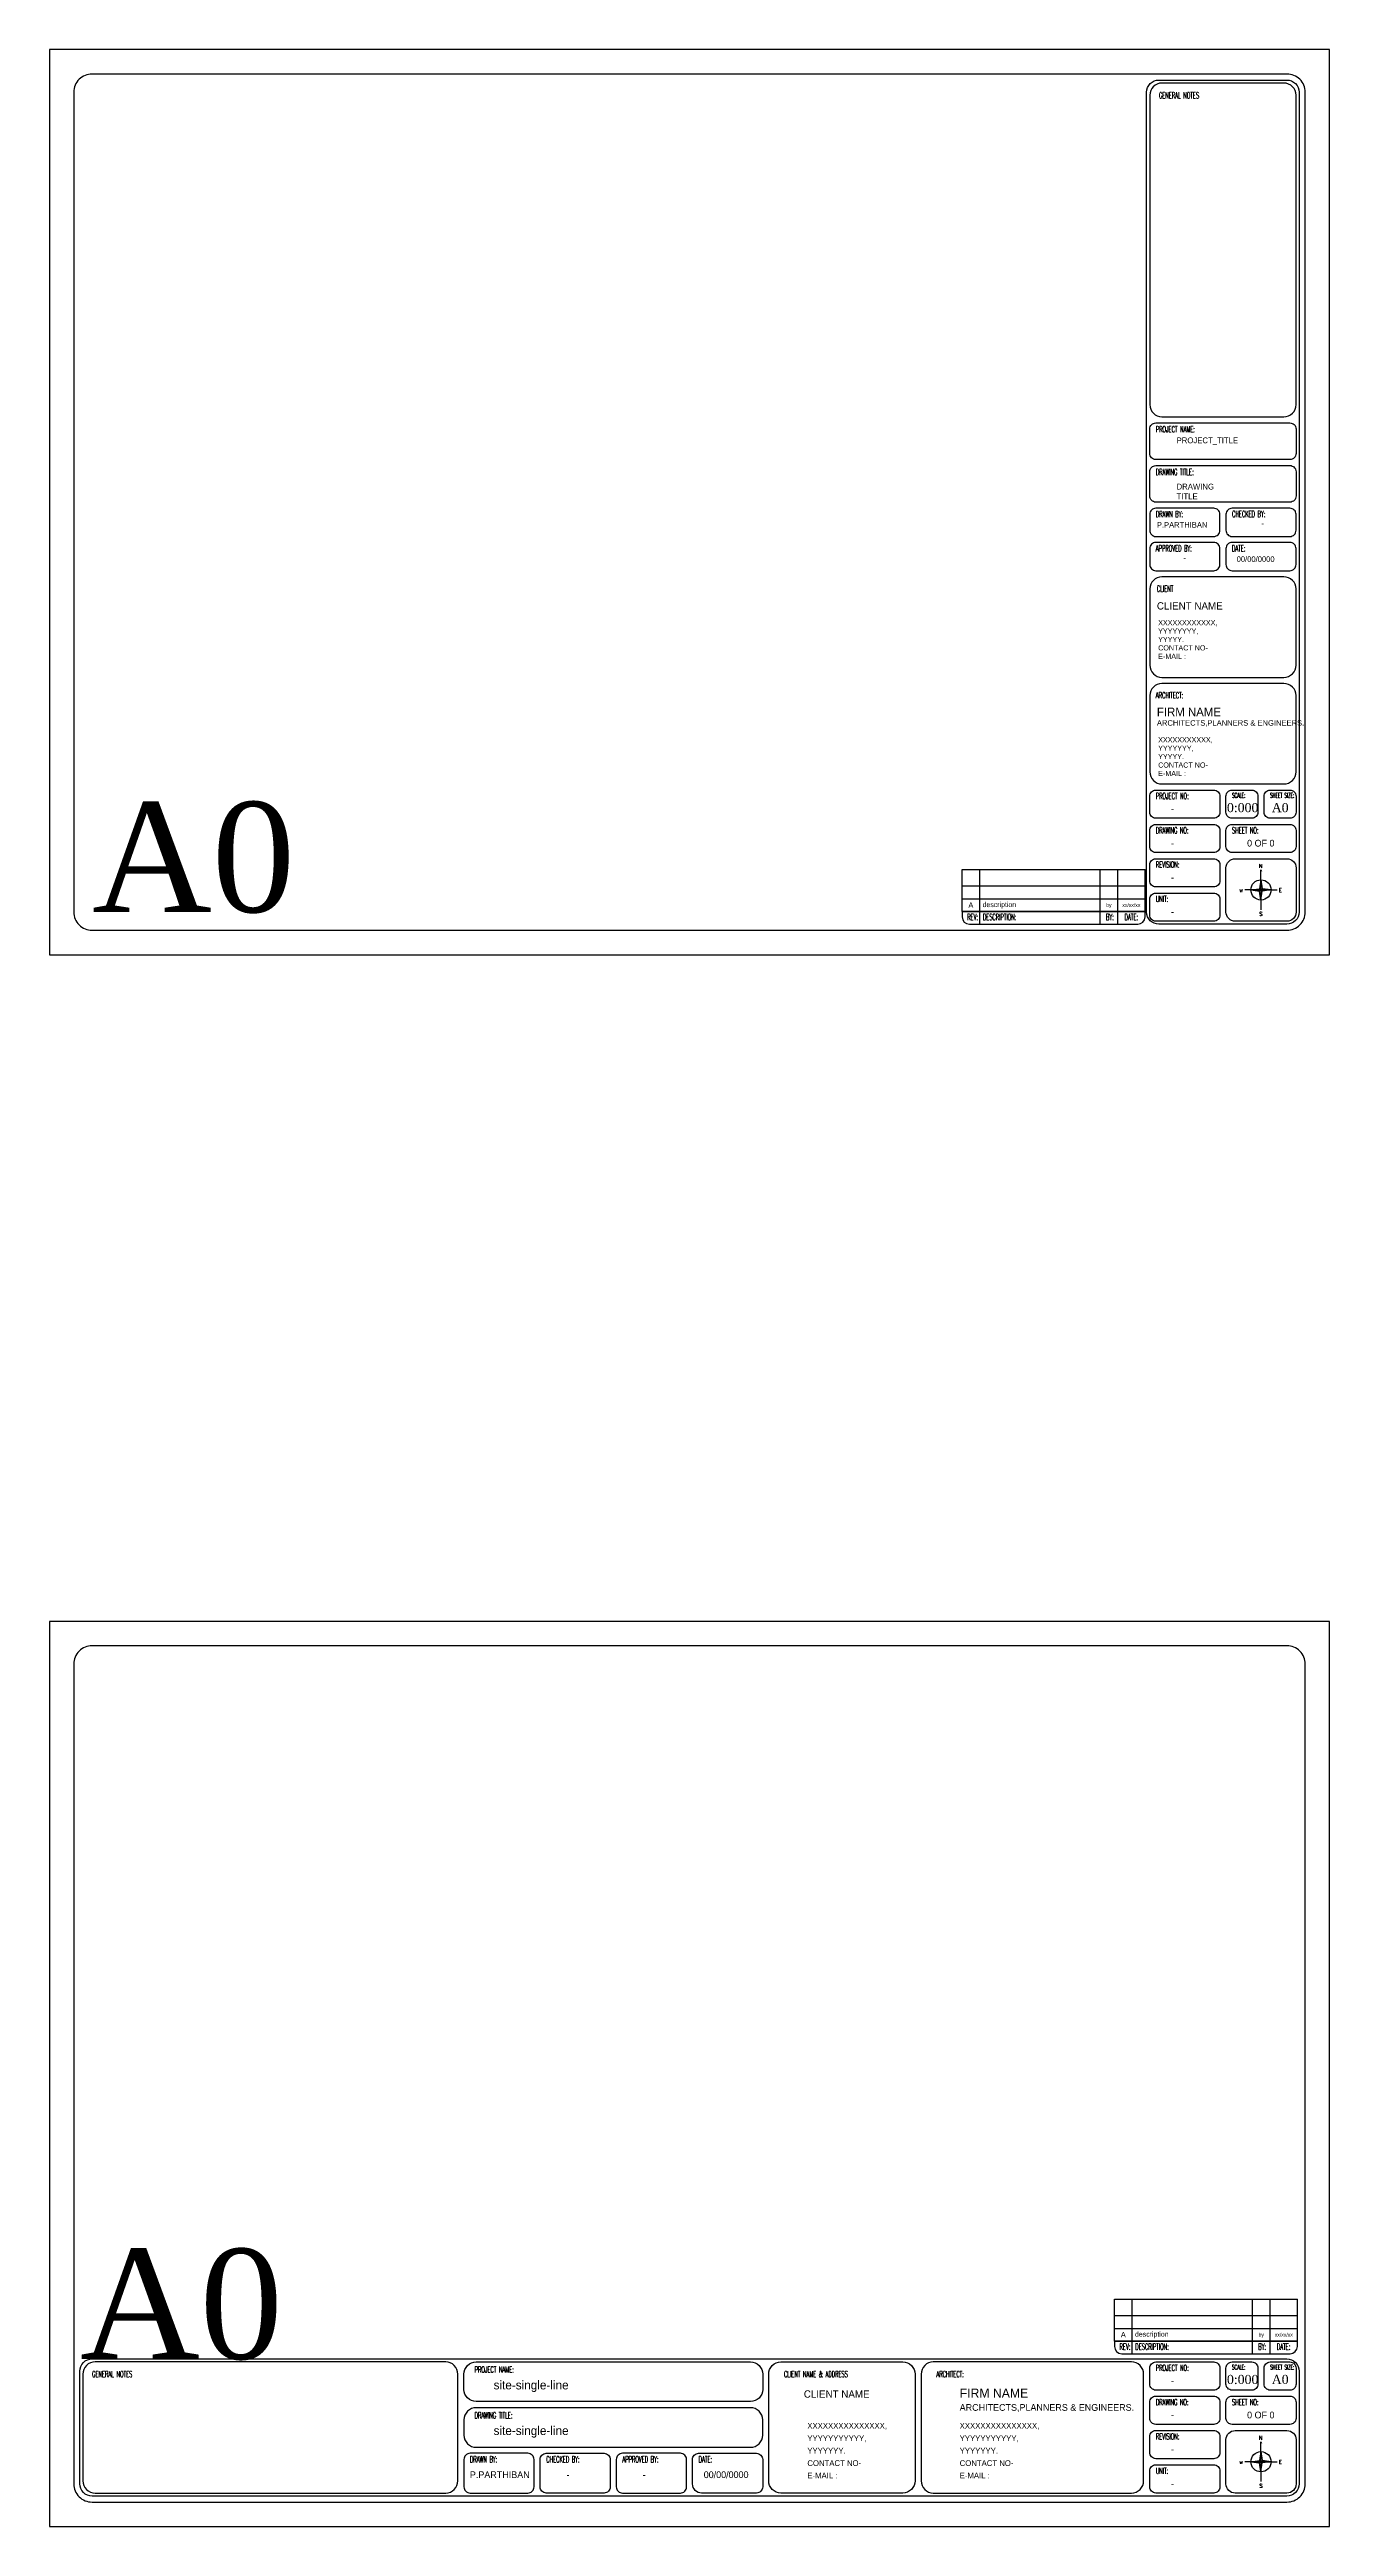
# Model space of a CAD drawing. Header units: millimetres. Extents: x 120 to 7039, y -9 to 2641.
# Drawn here: x 120 to 1309, y -9 to 2293 of the extents above; entities that cross this region are included whole.
import ezdxf
from ezdxf.enums import TextEntityAlignment as Align

# ---------------------------------------------------------------- set-up
doc = ezdxf.new("R2010")
doc.units = ezdxf.units.MM
doc.header["$MEASUREMENT"] = 0
for name, color, linetype in [('FENCE', 7, 'Continuous'), ('POWER', 40, 'Continuous'), ('TEXT', 4, 'Continuous')]:
    doc.layers.add(name, color=color, linetype=linetype)
doc.styles.add('romans', font='romans.shx', dxfattribs={"width": 0.5, "height": 8})
doc.styles.add('RT', font='romant.shx')
doc.styles.add('TNR', font='times.ttf')
doc.styles.add('YS TEXT', font='GOTHIC.TTF')

# ---------------------------------------------------------------- blocks, each defined once
blk = doc.blocks.new('A$C6670421E')
at = {"layer": 'FENCE', "linetype": 'Continuous'}
h = blk.add_hatch(color=256, dxfattribs=at)
h.paths.add_polyline_path([(934, 1023), (878, 1068), (878, 652)])
h.paths.add_polyline_path([(1294, 1068), (934, 1114), (878, 1068)])
h.paths.add_polyline_path([(878, 1484), (821, 1114), (878, 1068)])
h.paths.add_polyline_path([(821, 1023), (878, 1068), (462, 1068)])
at = {"layer": 'FENCE'}
for p, q in [((878, 1068), (878, 652)), ((878, 652), (878, 247))]:
    blk.add_line(p, q, dxfattribs=at)
blk.add_circle((878, 1068), 416, dxfattribs=at)
at = {"layer": 'POWER'}
for p, q in [((462, 1068), (215, 1068)), ((462, 1068), (215, 1068)), ((462, 1068), (821, 1114)), ((462, 1068), (821, 1023)), ((878, 1068), (462, 1068)), ((878, 1484), (821, 1114)), ((821, 1114), (878, 1068)), ((821, 1023), (878, 1068)), ((878, 1890), (860, 1836)), ((878, 1484), (878, 1890)), ((878, 1890), (896, 1836)), ((878, 1484), (934, 1114)), ((878, 1068), (878, 1484)), ((934, 1114), (878, 1068)), ((878, 1068), (1294, 1068)), ((934, 1023), (878, 1068)), ((1294, 1068), (934, 1114)), ((1294, 1068), (934, 1023)), ((1294, 1068), (1541, 1068)), ((1294, 1068), (1541, 1068))]:
    blk.add_line(p, q, dxfattribs=at)
at = {"layer": 'TEXT'}
for q in [(821, 1023), (934, 1023)]:
    blk.add_line((878, 652), q, dxfattribs=at)
at = {"layer": 'TEXT', "style": 'RT'}
for s, p in [('N', (797, 1972)), ('w', (-7, 977)), ('E', (1610, 977)), ('S', (809, 0))]:
    blk.add_text(s, height=158, dxfattribs=at).set_placement(p)
blk = doc.blocks.new('A0L2')
for p, q in [((847.8, 79.1), (1017.7, 79.1)), ((847.8, 52), (847.8, 79.1)), ((847.8, 79.1), (1017.7, 79.1)), ((864.1, 52), (864.1, 79.1)), ((975.9, 52), (975.9, 79.1)), ((992.4, 52), (992.4, 79.1)), ((1017.7, 52), (1017.7, 79.1)), ((847.8, 63.9), (1017.7, 63.9)), ((847.8, 52), (1017.7, 52)), ((847.8, 40.1), (847.8, 52)), ((847.8, 52), (1017.7, 52)), ((864.1, 40.1), (864.1, 52)), ((975.9, 40.1), (975.9, 52)), ((992.4, 40.1), (992.4, 52)), ((1017.7, 40.1), (1017.7, 52)), ((847.8, 40.1), (1017.7, 40.1))]:
    blk.add_line(p, q)
at = {"linetype": 'Continuous'}
for p, q in [((1017.7, 40.1), (847.8, 40.1)), ((847.8, 40.1), (847.8, 35.1)), ((854.6, 28.3), (1010.9, 28.3)), ((864.1, 28.3), (864.1, 40.1)), ((975.9, 28.3), (975.9, 40.1)), ((992.4, 28.3), (992.4, 40.1)), ((1017.7, 35.1), (1017.7, 40.1))]:
    blk.add_line(p, q, dxfattribs=at)
blk.add_lwpolyline([(0, 0), (1189, 0), (1189, 841), (0, 841)], close=True)
for points in [[(39.5, 22.7), (1149.5, 22.7, 0.414214), (1166.5, 39.6), (1166.5, 801.4, 0.414214), (1149.5, 818.3), (39.5, 818.3, 0.414214), (22.5, 801.4), (22.5, 39.6, 0.414214)], [(1030.6, 812.7), (1149.5, 812.7, -0.414214), (1160.8, 801.4), (1160.8, 39.6, -0.414214), (1149.5, 28.3), (1030.6, 28.3, -0.414214), (1019.2, 39.6), (1019.2, 801.4, -0.414214)], [(1033.4, 499.8), (1146.7, 499.8, 0.414214), (1158, 511.1), (1158, 798.5, 0.414214), (1146.7, 809.9), (1033.4, 809.9, 0.414214), (1022.1, 798.5), (1022.1, 511.1, 0.414214)], [(1027.7, 494.1), (1152.3, 494.1, -0.414214), (1158, 488.5), (1158, 465.8, -0.414214), (1152.3, 460.1), (1027.7, 460.1, -0.414214), (1022.1, 465.8), (1022.1, 488.5, -0.414214)], [(1027.7, 454.5), (1152.3, 454.5, -0.414214), (1158, 448.8), (1158, 426.2, -0.414214), (1152.3, 420.5), (1027.7, 420.5, -0.414214), (1022.1, 426.2), (1022.1, 448.8, -0.414214)], [(1027.7, 388.6), (1081.5, 388.6, 0.414214), (1087.2, 394.3), (1087.2, 409.2, 0.414214), (1081.5, 414.8), (1027.7, 414.8, 0.414214), (1022.1, 409.2), (1022.1, 394.3, 0.414214)], [(1098.5, 388.6), (1152.3, 388.6, 0.414214), (1158, 394.3), (1158, 409.2, 0.414214), (1152.3, 414.8), (1098.5, 414.8, 0.414214), (1092.9, 409.2), (1092.9, 394.3, 0.414214)], [(1027.7, 356.8), (1081.5, 356.8, 0.414214), (1087.2, 362.5), (1087.2, 377.3, 0.414214), (1081.5, 383), (1027.7, 383, 0.414214), (1022.1, 377.3), (1022.1, 362.5, 0.414214)], [(1098.5, 356.8), (1152.3, 356.8, 0.414214), (1158, 362.5), (1158, 377.3, 0.414214), (1152.3, 383), (1098.5, 383, 0.414214), (1092.9, 377.3), (1092.9, 362.5, 0.414214)], [(1033.4, 257.7), (1146.7, 257.7, 0.414214), (1158, 269), (1158, 339.8, 0.414214), (1146.7, 351.1), (1033.4, 351.1, 0.414214), (1022.1, 339.8), (1022.1, 269, 0.414214)], [(1033.4, 158.6), (1146.7, 158.6, 0.414214), (1158, 169.9), (1158, 240.7, 0.414214), (1146.7, 252), (1033.4, 252, 0.414214), (1022.1, 240.7), (1022.1, 169.9, 0.414214)], [(1027.7, 152.9), (1081.5, 152.9, -0.414214), (1087.2, 147.2), (1087.2, 132.4, -0.414214), (1081.5, 126.7), (1027.7, 126.7, -0.414214), (1022.1, 132.4), (1022.1, 147.2, -0.414214)], [(1098.5, 152.9), (1116.9, 152.9, -0.414214), (1122.6, 147.2), (1122.6, 132.4, -0.414214), (1116.9, 126.7), (1098.5, 126.7, -0.414214), (1092.9, 132.4), (1092.9, 147.2, -0.414214)], [(1133.9, 152.9), (1152.3, 152.9, -0.414214), (1158, 147.2), (1158, 132.4, -0.414214), (1152.3, 126.7), (1133.9, 126.7, -0.414214), (1128.3, 132.4), (1128.3, 147.2, -0.414214)], [(1027.7, 121.1), (1081.5, 121.1, -0.414214), (1087.2, 115.4), (1087.2, 100.5, -0.414214), (1081.5, 94.9), (1027.7, 94.9, -0.414214), (1022.1, 100.5), (1022.1, 115.4, -0.414214)], [(1098.5, 121.1), (1152.3, 121.1, -0.414214), (1158, 115.4), (1158, 100.5, -0.414214), (1152.3, 94.9), (1098.5, 94.9, -0.414214), (1092.9, 100.5), (1092.9, 115.4, -0.414214)], [(1027.7, 89.2), (1081.5, 89.2, -0.414214), (1087.2, 83.5), (1087.2, 68.7, -0.414214), (1081.5, 63), (1027.7, 63, -0.414214), (1022.1, 68.7), (1022.1, 83.5, -0.414214)], [(1101.4, 89.2), (1149.5, 89.2, -0.414214), (1158, 80.7), (1158, 39.6, -0.414214), (1149.5, 31.1), (1101.4, 31.1, -0.414214), (1092.9, 39.6), (1092.9, 80.7, -0.414214)], [(1027.7, 57.3), (1081.5, 57.3, -0.414214), (1087.2, 51.7), (1087.2, 36.8, -0.414214), (1081.5, 31.1), (1027.7, 31.1, -0.414214), (1022.1, 36.8), (1022.1, 51.7, -0.414214)]]:
    blk.add_lwpolyline(points, format="xyb", close=True)
for centre, start, end in [((854.6, 35.1), 180, 270), ((1010.9, 35.1), 270, 0)]:
    blk.add_arc(centre, 6.8, start, end, dxfattribs=at)
at = {"xscale": 0.0225447583285398, "yscale": 0.0225447583285398, "zscale": 0.0225447583285398}
blk.add_blockref('A$C6670421E', (1105.6, 36.1), dxfattribs=at)
at = {"style": 'romans', "width": 0.5}
for s, height, p in [('GENERAL NOTES', 5.663, (1030.6, 795.7)), ('PROJECT NAME:', 5.663, (1027.7, 485.4)), ('DRAWING TITLE:', 5.663, (1027.7, 445.7)), ('DRAWN BY:', 5.66, (1027.7, 406.6)), ('CHECKED BY:', 5.663, (1098.5, 406.6)), ('APPROVED BY:', 5.663, (1027.7, 374.7)), ('DATE:', 5.66, (1098.5, 374.7)), ('CLIENT', 5.66, (1028.7, 337.3)), ('ARCHITECT:', 5.66, (1027.7, 238.2)), ('PROJECT NO:', 5.663, (1027.7, 144.6)), ('SCALE:', 4.53, (1098.5, 145.8)), ('SHEET SIZE:', 4.531, (1133.9, 145.8)), ('DRAWING NO:', 5.663, (1027.7, 112.7)), ('SHEET NO:', 5.66, (1098.5, 112.7)), ('REVISION:', 5.66, (1027.7, 80.9)), ('UNIT:', 5.66, (1027.7, 49)), ('REV:', 5.66, (852.5, 32.2)), ('DESCRIPTION:', 5.663, (867.1, 32.2)), ('BY:', 5.66, (981.4, 32.2)), ('DATE:', 5.66, (998.7, 32.2))]:
    blk.add_text(s, height=height, dxfattribs=at).set_placement(p)
for s, height, style, p in [('P.PARTHIBAN', 5.097, 'YS TEXT', (1028.7, 396.8)), ('-', 5.1, 'YS TEXT', (1125.8, 398.1)), ('-', 5.1, 'YS TEXT', (1053.4, 366.3)), ('00/00/0000', 5.1, 'YS TEXT', (1102.8, 365)), ('CLIENT NAME', 6.796, 'YS TEXT', (1028.7, 320.7)), ('XXXXXXXXXXXX,', 4.814, 'YS TEXT', (1029.9, 306.1)), ('YYYYYYYY,', 4.81, 'YS TEXT', (1029.9, 298.3)), ('YYYYY.', 4.81, 'YS TEXT', (1029.9, 290.5)), ('CONTACT NO-', 4.814, 'YS TEXT', (1029.9, 282.7)), ('E-MAIL : ', 4.81, 'YS TEXT', (1029.9, 274.8)), ('ARCHITECTS,PLANNERS & ENGINEERS.', 5.097, 'YS TEXT', (1028.7, 212.8)), ('FIRM NAME', 7.93, 'YS TEXT', (1028.7, 221.6)), ('XXXXXXXXXXX,', 4.814, 'YS TEXT', (1029.9, 197.3)), ('YYYYYYY,', 4.81, 'YS TEXT', (1029.9, 189.5)), ('YYYYY.', 4.81, 'YS TEXT', (1029.9, 181.7)), ('CONTACT NO-', 4.814, 'YS TEXT', (1029.9, 173.8)), ('E-MAIL : ', 4.81, 'YS TEXT', (1029.9, 166)), ('A0', 102.12, 'TNR', (39.5, 39.6)), ('0:000', 8.49, 'TNR', (1093.8, 132.4)), ('A0', 8.49, 'TNR', (1135.4, 132.4)), ('-', 6.23, 'YS TEXT', (1041.8, 132.4)), ('-', 6.23, 'YS TEXT', (1041.8, 100.5)), ('0 OF 0', 6.23, 'YS TEXT', (1112.5, 100.5)), ('-', 6.23, 'YS TEXT', (1041.8, 68.7)), ('-', 6.23, 'YS TEXT', (1041.8, 36.8))]:
    blk.add_text(s, height=height, dxfattribs=dict(style=style)).set_placement(p)
at = {"char_height": 5.38, "attachment_point": 1}
for s, insert in [('PROJECT_TITLE', (1047, 480.6)), ('DRAWING TITLE', (1047, 437.6))]:
    blk.add_mtext_dynamic_manual_height_columns(s, width=34.962, gutter_width=1, heights=[0], dxfattribs=dict(at, insert=insert))
at = {"style": 'YS TEXT'}
for tag, height, p in [('rev', 5.1, (855.9, 46.1)), ('by', 3.4, (984.1, 46.1)), ('date', 3.4, (1005, 46.1))]:
    blk.add_attdef(tag, text='', height=height, dxfattribs=at).set_placement(p, align=Align.MIDDLE_CENTER)
blk.add_attdef('description_001', (866.8, 44.2), '', height=4.67, dxfattribs=at)
blk = doc.blocks.new('A0L1')
for p, q in [((989.3, 211.3), (1159.2, 211.3)), ((989.3, 184.1), (989.3, 211.3)), ((989.3, 211.3), (1159.2, 211.3)), ((1005.6, 184.1), (1005.6, 211.3)), ((1117.4, 184.1), (1117.4, 211.3)), ((1133.9, 184.1), (1133.9, 211.3)), ((1159.2, 184.1), (1159.2, 211.3)), ((989.3, 196), (1159.2, 196)), ((989.3, 184.1), (1159.2, 184.1)), ((989.3, 172.3), (989.3, 184.1)), ((989.3, 184.1), (1159.2, 184.1)), ((1005.6, 172.3), (1005.6, 184.1)), ((1117.4, 172.3), (1117.4, 184.1)), ((1133.9, 172.3), (1133.9, 184.1)), ((1159.2, 172.3), (1159.2, 184.1)), ((989.3, 172.3), (1159.2, 172.3))]:
    blk.add_line(p, q)
at = {"linetype": 'Continuous'}
for p, q in [((1159.2, 172.3), (989.3, 172.3)), ((989.3, 172.3), (989.3, 167.3)), ((1005.6, 160.5), (1005.6, 172.3)), ((1117.4, 160.5), (1117.4, 172.3)), ((1133.9, 160.5), (1133.9, 172.3)), ((1159.2, 167.3), (1159.2, 172.3)), ((996.1, 160.5), (1152.4, 160.5))]:
    blk.add_line(p, q, dxfattribs=at)
blk.add_lwpolyline([(0, 0), (1189, 0), (1189, 841), (0, 841)], close=True)
for points in [[(39.5, 22.7), (1149.5, 22.7, 0.414214), (1166.5, 39.6), (1166.5, 801.4, 0.414214), (1149.5, 818.3), (39.5, 818.3, 0.414214), (22.5, 801.4), (22.5, 39.6, 0.414214)], [(39.5, 155.7), (1149.5, 155.7, -0.414214), (1160.8, 144.4), (1160.8, 39.6, -0.414214), (1149.5, 28.3), (39.5, 28.3, -0.414214), (28.2, 39.6), (28.2, 144.4, -0.414214)], [(42.3, 31.1), (368, 31.1, 0.414214), (379.3, 42.5), (379.3, 141.6, 0.414214), (368, 152.9), (42.3, 152.9, 0.414214), (31, 141.6), (31, 42.5, 0.414214)], [(396.3, 152.9), (651.1, 152.9, -0.414214), (662.5, 141.6), (662.5, 127.4, -0.414214), (651.1, 116.1), (396.3, 116.1, -0.414214), (385, 127.4), (385, 141.6, -0.414214)], [(679.5, 152.9), (792.7, 152.9, -0.414214), (804, 141.6), (804, 42.5, -0.414214), (792.7, 31.1), (679.5, 31.1, -0.414214), (668.1, 42.5), (668.1, 141.6, -0.414214)], [(821, 31.1), (1005.1, 31.1, 0.414214), (1016.4, 42.5), (1016.4, 141.6, 0.414214), (1005.1, 152.9), (821, 152.9, 0.414214), (809.7, 141.6), (809.7, 42.5, 0.414214)], [(1027.7, 152.9), (1081.5, 152.9, -0.414214), (1087.2, 147.2), (1087.2, 132.4, -0.414214), (1081.5, 126.7), (1027.7, 126.7, -0.414214), (1022.1, 132.4), (1022.1, 147.2, -0.414214)], [(1098.5, 152.9), (1116.9, 152.9, -0.414214), (1122.6, 147.2), (1122.6, 132.4, -0.414214), (1116.9, 126.7), (1098.5, 126.7, -0.414214), (1092.9, 132.4), (1092.9, 147.2, -0.414214)], [(1133.9, 152.9), (1152.3, 152.9, -0.414214), (1158, 147.2), (1158, 132.4, -0.414214), (1152.3, 126.7), (1133.9, 126.7, -0.414214), (1128.3, 132.4), (1128.3, 147.2, -0.414214)], [(1027.7, 121.1), (1081.5, 121.1, -0.414214), (1087.2, 115.4), (1087.2, 100.5, -0.414214), (1081.5, 94.9), (1027.7, 94.9, -0.414214), (1022.1, 100.5), (1022.1, 115.4, -0.414214)], [(1098.5, 121.1), (1152.3, 121.1, -0.414214), (1158, 115.4), (1158, 100.5, -0.414214), (1152.3, 94.9), (1098.5, 94.9, -0.414214), (1092.9, 100.5), (1092.9, 115.4, -0.414214)], [(651.1, 110.4), (396.3, 110.4, 0.414214), (385, 99.1), (385, 84.9, 0.414214), (396.3, 73.6), (651.1, 73.6, 0.414214), (662.5, 84.9), (662.5, 99.1, 0.414214)], [(1027.7, 89.2), (1081.5, 89.2, -0.414214), (1087.2, 83.5), (1087.2, 68.7, -0.414214), (1081.5, 63), (1027.7, 63, -0.414214), (1022.1, 68.7), (1022.1, 83.5, -0.414214)], [(1101.4, 89.2), (1149.5, 89.2, -0.414214), (1158, 80.7), (1158, 39.6, -0.414214), (1149.5, 31.1), (1101.4, 31.1, -0.414214), (1092.9, 39.6), (1092.9, 80.7, -0.414214)], [(390.6, 31.1), (444.4, 31.1, 0.414214), (450.1, 36.8), (450.1, 62.3, 0.414214), (444.4, 68), (390.6, 68, 0.414214), (385, 62.3), (385, 36.8, 0.414214)], [(461.4, 68), (515.2, 68, -0.414214), (520.9, 62.3), (520.9, 36.8, -0.414214), (515.2, 31.1), (461.4, 31.1, -0.414214), (455.8, 36.8), (455.8, 62.3, -0.414214)], [(532.2, 31.1), (586, 31.1, 0.414214), (591.7, 36.8), (591.7, 62.3, 0.414214), (586, 68), (532.2, 68, 0.414214), (526.5, 62.3), (526.5, 36.8, 0.414214)], [(603, 68), (656.8, 68, -0.414214), (662.5, 62.3), (662.5, 36.8, -0.414214), (656.8, 31.1), (605.8, 31.1, -0.414214), (597.3, 39.6), (597.3, 62.3, -0.414214)], [(1027.7, 57.3), (1081.5, 57.3, -0.414214), (1087.2, 51.7), (1087.2, 36.8, -0.414214), (1081.5, 31.1), (1027.7, 31.1, -0.414214), (1022.1, 36.8), (1022.1, 51.7, -0.414214)]]:
    blk.add_lwpolyline(points, format="xyb", close=True)
for centre, start, end in [((996.1, 167.3), 180, 270), ((1152.4, 167.3), 270, 0)]:
    blk.add_arc(centre, 6.8, start, end, dxfattribs=at)
at = {"xscale": 0.0225447583285398, "yscale": 0.0225447583285398, "zscale": 0.0225447583285398}
blk.add_blockref('A$C6670421E', (1105.6, 36.1), dxfattribs=at)
for s, height, style, p in [('A0', 102.12, 'TNR', (28.2, 155.7)), ('0:000', 8.49, 'TNR', (1093.8, 132.4)), ('A0', 8.49, 'TNR', (1135.4, 132.4)), ('CLIENT NAME', 6.796, 'YS TEXT', (700.7, 119.7)), ('FIRM NAME', 8.49, 'YS TEXT', (845.5, 119.7)), ('-', 6.23, 'YS TEXT', (1041.8, 132.4)), ('XXXXXXXXXXXXXXX,', 5.38, 'YS TEXT', (704, 90.9)), ('ARCHITECTS,PLANNERS & ENGINEERS.', 6.23, 'YS TEXT', (845.5, 107.5)), ('XXXXXXXXXXXXXXX,', 5.38, 'YS TEXT', (845.5, 90.9)), ('-', 6.23, 'YS TEXT', (1041.8, 100.5)), ('0 OF 0', 6.23, 'YS TEXT', (1112.5, 100.5)), ('YYYYYYYYYYY,', 5.38, 'YS TEXT', (704, 79.3)), ('YYYYYYY.', 5.38, 'YS TEXT', (704, 67.8)), ('YYYYYYYYYYY,', 5.38, 'YS TEXT', (845.5, 79.3)), ('YYYYYYY.', 5.38, 'YS TEXT', (845.5, 67.8)), ('-', 6.23, 'YS TEXT', (1041.8, 68.7)), ('P.PARTHIBAN', 6.23, 'YS TEXT', (390.5, 45)), ('-', 6.23, 'YS TEXT', (480.2, 45)), ('-', 6.23, 'YS TEXT', (551, 45)), ('00/00/0000', 6.23, 'YS TEXT', (607.7, 45)), ('CONTACT NO-', 5.38, 'YS TEXT', (704, 56.2)), ('E-MAIL : ', 5.38, 'YS TEXT', (704, 44.7)), ('CONTACT NO-', 5.38, 'YS TEXT', (845.5, 56.2)), ('E-MAIL : ', 5.38, 'YS TEXT', (845.5, 44.7)), ('-', 6.23, 'YS TEXT', (1041.8, 36.8))]:
    blk.add_text(s, height=height, dxfattribs=dict(style=style)).set_placement(p)
at = {"style": 'romans', "width": 0.5}
for s, height, p in [('REV:', 5.66, (994, 164.3)), ('DESCRIPTION:', 5.663, (1008.7, 164.3)), ('BY:', 5.66, (1122.9, 164.3)), ('DATE:', 5.66, (1140.2, 164.3)), ('GENERAL NOTES', 5.663, (39.5, 138.8)), ('PROJECT NAME:', 5.663, (394.9, 143)), ('CLIENT NAME & ADDRESS', 5.663, (682.3, 138.8)), ('ARCHITECT:', 5.66, (823.9, 138.8)), ('PROJECT NO:', 5.663, (1027.7, 144.6)), ('SCALE:', 4.53, (1098.5, 145.8)), ('SHEET SIZE:', 4.531, (1133.9, 145.8)), ('DRAWING NO:', 5.663, (1027.7, 112.7)), ('SHEET NO:', 5.66, (1098.5, 112.7)), ('DRAWING TITLE:', 5.663, (394.9, 100.5)), ('REVISION:', 5.66, (1027.7, 80.9)), ('DRAWN BY:', 5.66, (390.6, 59.6)), ('CHECKED BY:', 5.663, (461.4, 59.6)), ('APPROVED BY:', 5.663, (532.2, 59.6)), ('DATE:', 5.66, (603, 59.6)), ('UNIT:', 5.66, (1027.7, 49))]:
    blk.add_text(s, height=height, dxfattribs=at).set_placement(p)
at = {"style": 'YS TEXT'}
for tag, height, p in [('rev', 5.1, (997.4, 178.2)), ('by', 3.4, (1125.7, 178.2)), ('date', 3.4, (1146.6, 178.2))]:
    blk.add_attdef(tag, text='', height=height, dxfattribs=at).set_placement(p, align=Align.MIDDLE_CENTER)
for tag, p, height in [('description_001', (1008.4, 176.4), 4.67), ('PROJECT_TITLE', (412.5, 127.4), 8.16), ('DRAWING_TITLE', (412.5, 84.9), 8.16)]:
    blk.add_attdef(tag, p, '', height=height, dxfattribs=at)

msp = doc.modelspace()

# ---------------------------------------------------------------- block references
at = {"xscale": 0.999997416197115, "yscale": 0.999997416197115, "zscale": 0.999997416197115}
msp.add_blockref('A0L2', (120.1, 1451.8), dxfattribs=at).add_auto_attribs({'date': 'xx/xx/xx', 'by': 'by', 'description_001': 'description', 'rev': 'A'})
ref = msp.add_blockref('A0L1', (120.1, -8.7), dxfattribs=dict(xscale=0.999997416197115, yscale=0.999997416197115, zscale=0.999997416197115))
ref.add_attrib('SITE_PLAN', 'site-single-line', (532.6, 76.3), dxfattribs={"height": 8.155, "style": 'YS TEXT'})
ref.add_attrib('PROPOSED_RESIDENCE_FOR_MR.ANDREW', 'site-single-line', (532.6, 118.7), dxfattribs={"height": 8.155, "style": 'YS TEXT'})
ref.add_attrib('date', 'xx/xx/xx', dxfattribs={"height": 3.4, "style": 'YS TEXT'}).set_placement((1266.7, 169.5), align=Align.MIDDLE_CENTER)
ref.add_attrib('by', 'by', dxfattribs={"height": 3.4, "style": 'YS TEXT'}).set_placement((1245.8, 169.5), align=Align.MIDDLE_CENTER)
ref.add_attrib('description_001', 'description', (1128.5, 167.7), dxfattribs={"height": 4.672, "style": 'YS TEXT'})
ref.add_attrib('rev', 'A', dxfattribs={"height": 5.1, "style": 'YS TEXT'}).set_placement((1117.6, 169.5), align=Align.MIDDLE_CENTER)

doc.saveas('drawing.dxf')
